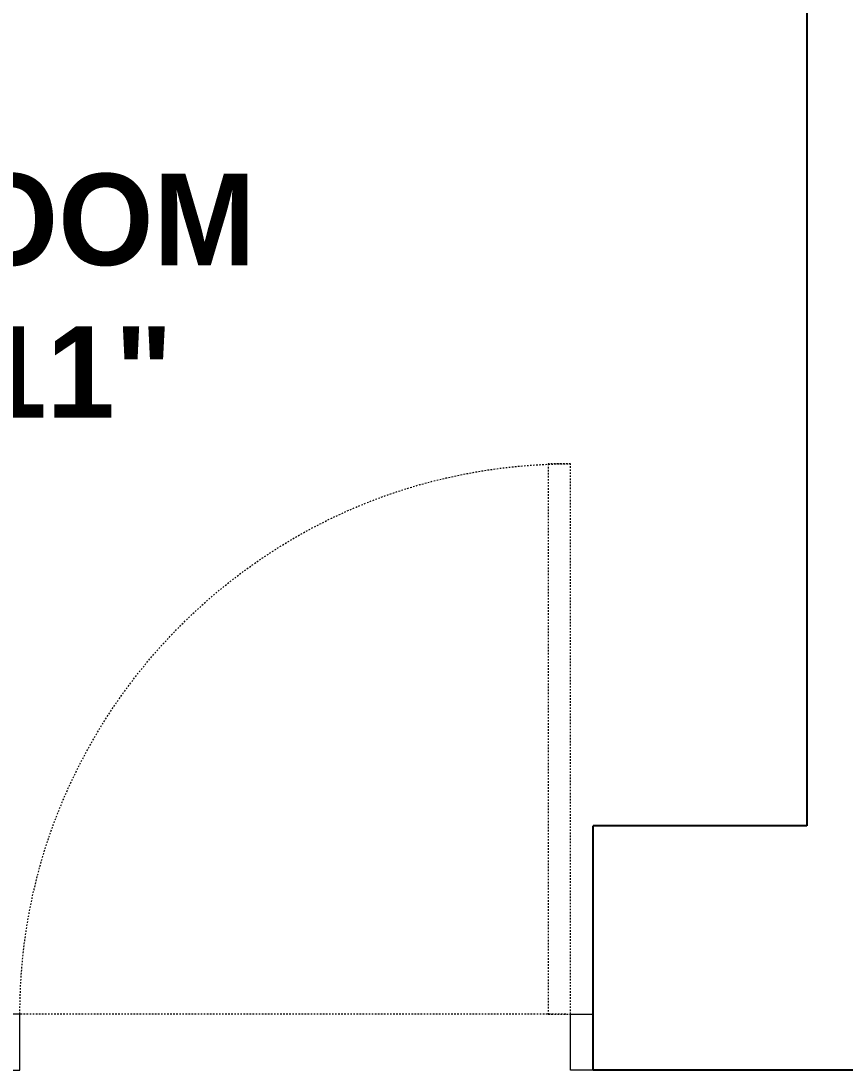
# Model space of a CAD drawing. Header units: inches. Extents: x -2624 to 3682, y -673 to 3670.
# Drawn here: x 1089.7 to 1143.7, y -344.4 to -275.6 of the extents above; entities that cross this region are included whole.
import ezdxf

# ---------------------------------------------------------------- set-up
doc = ezdxf.new("R2010")
doc.units = ezdxf.units.IN
doc.header["$MEASUREMENT"] = 0
for name, pattern in [('AUDIT_D_060311083008-3', [0]), ('DASHED2', [0.375, 0.25, -0.125]), ('HIDDEN', [0.375, 0.25, -0.125])]:
    doc.linetypes.add(name, pattern=pattern)
for name, color, linetype in [('A-DOOR', 251, 'AUDIT_D_060311083008-3'), ('A-Door-Frame', 1, 'Continuous'), ('A-Door-Swing', 8, 'HIDDEN')]:
    doc.layers.add(name, color=color, linetype=linetype)
doc.styles.add('HEMI', font='stylu.ttf')

# ---------------------------------------------------------------- blocks, each defined once
blk = doc.blocks.new('*U24')
at = {"layer": 'A-Door-Frame', "lineweight": 5}
for p, q in [((0, -100), (0, 0)), ((1063.6, -100), (1063.6, 0))]:
    blk.add_line(p, q, dxfattribs=at)
for points in [[(0, -100), (40, -100), (40, 0), (0, 0)], [(1063.6, -100), (1023.6, -100), (1023.6, 0), (1063.6, 0)]]:
    blk.add_lwpolyline(points, dxfattribs=at)
at = {"layer": 'A-Door-Swing', "linetype": 'DASHED2', "lineweight": 5}
blk.add_line((48.8, 0), (1032.4, 0), dxfattribs=at)
blk.add_lwpolyline([(40, 0), (40, 983.6), (80, 983.6), (80, 0)], close=True, dxfattribs=at)
blk.add_arc((40, 0), 983.6, 360, 90, dxfattribs=at)

msp = doc.modelspace()

# ---------------------------------------------------------------- linework, layer by layer
at = {"color": 18, "true_color": 0x000000}
for p, q in [((1141.173, -160.357), (1141.173, -328.357)), ((1141.173, -328.357), (1127.173, -328.357)), ((1127.173, -344.357), (1127.173, -328.357)), ((1146.173, -344.357), (1127.173, -344.357))]:
    msp.add_line(p, q, dxfattribs=at)

# ---------------------------------------------------------------- block references
at = {"layer": 'A-DOOR', "lineweight": 5, "xscale": -0.03666666666666651, "yscale": 0.03666666666666651, "zscale": 0.03666666666666651}
msp.add_blockref('*U24', (1127.173, -340.69), dxfattribs=at)

# ---------------------------------------------------------------- texts
at = {"color": 1, "lineweight": 5, "insert": (1011.693, -285.597), "char_height": 6, "width": 123.46382, "attachment_point": 1, "rotation": 359.99056, "style": 'HEMI'}
msp.add_mtext('\\pxqc;{\\fStylus BT|b1|i0|c0|p34;KIDS BEDROOM\\P12\'7" X 14\'11"}', dxfattribs=at)

doc.saveas('drawing.dxf')
